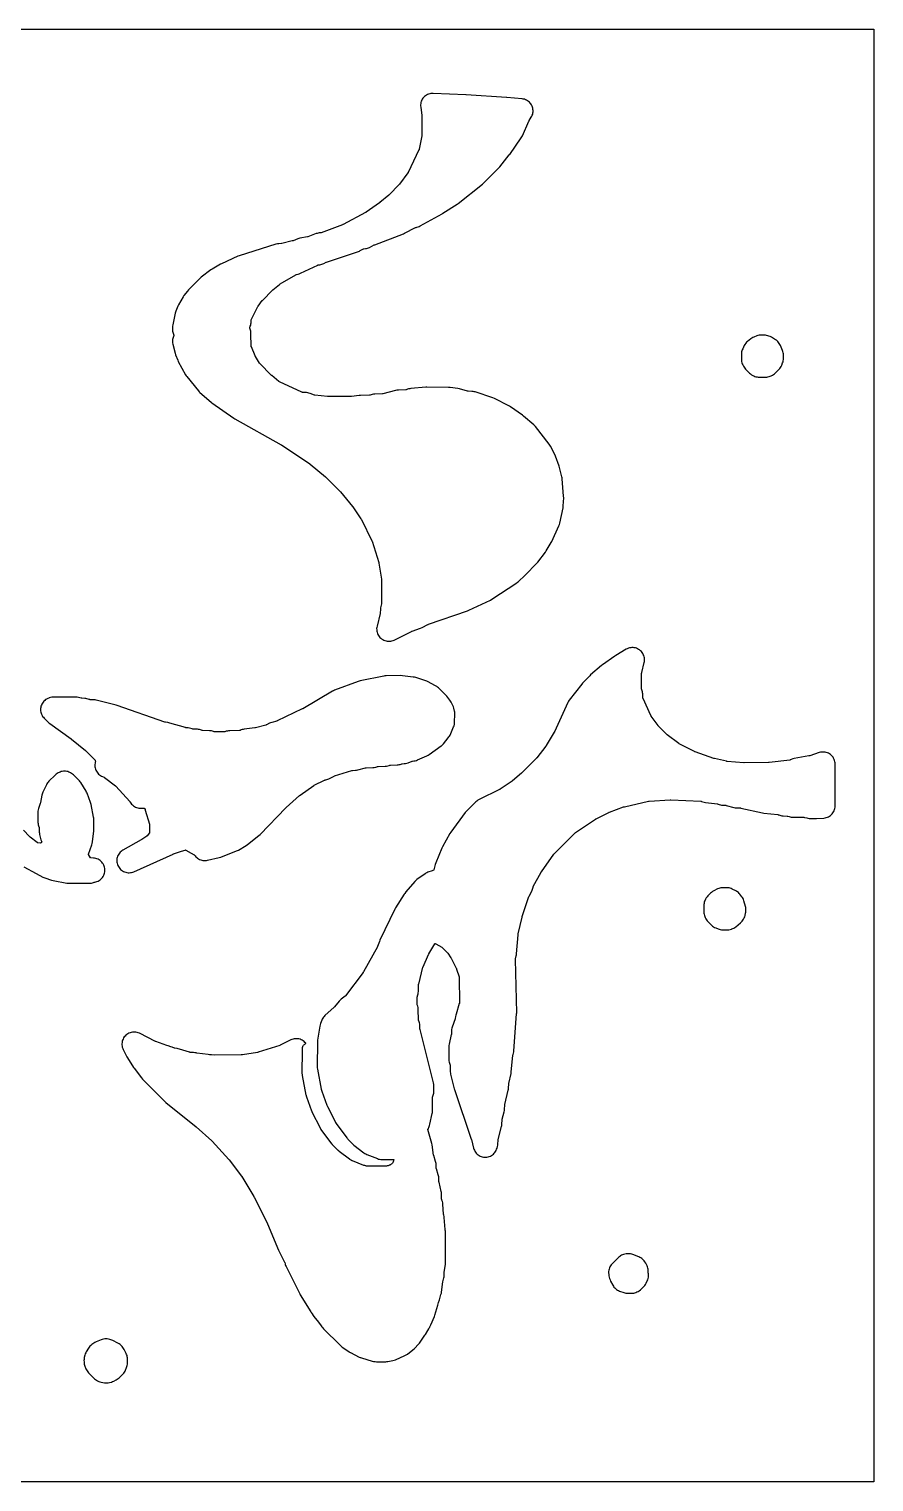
# Model space of a CAD drawing. Header units: millimetres. Extents: x 0 to 300, y 0 to 300.
# Drawn here: x 125.6 to 300, y 0 to 300 of the extents above; entities that cross this region are included whole.
import ezdxf

# ---------------------------------------------------------------- set-up
doc = ezdxf.new("R2010")
doc.units = ezdxf.units.MM
doc.layers.add('CUT', color=7, linetype='CONTINUOUS')

msp = doc.modelspace()

# ---------------------------------------------------------------- linework, layer by layer
at = {"layer": 'CUT'}
for points in [[(300, 299.9386), (300, 0.0614), (299.9971, 0.0029), (299.9386, 0), (0.0614, 0), (0.0029, 0.0029), (0, 0.0614), (0, 299.9386), (0.0029, 299.9971), (0.0614, 300), (299.9386, 300), (299.9971, 299.9971)], [(156.2654, 231.6076), (156.3962, 231.3301), (157.8922, 228.6032), (158.0113, 228.4079), (158.1477, 228.2243), (160.5537, 225.2782), (160.6967, 225.1177), (160.8531, 224.97), (163.1601, 222.9714), (163.3487, 222.8232), (167.8335, 219.6355), (168.068, 219.4877), (177.6231, 214.1805), (177.666, 214.1554), (177.7078, 214.1287), (183.5276, 210.2291), (183.5775, 210.1938), (183.6255, 210.156), (186.8026, 207.5186), (186.8435, 207.4831), (186.8827, 207.4457), (189.8064, 204.5319), (189.8474, 204.4889), (189.8863, 204.4438), (192.3707, 201.4172), (192.406, 201.372), (192.4391, 201.3252), (194.1077, 198.839), (194.148, 198.7747), (194.1842, 198.7078), (196.3693, 194.337), (196.3715, 194.3324), (196.4008, 194.2605), (196.4064, 194.2438), (197.7724, 189.8698), (197.7942, 189.7904), (197.8105, 189.7098), (198.3637, 186.3783), (198.3644, 186.3731), (198.3713, 186.2939), (198.3717, 186.2758), (198.3696, 181.3994), (198.3692, 181.3822), (198.3658, 181.3448), (198.3588, 181.3078), (198.3546, 181.2916), (198.2118, 180.7901), (198.1486, 180.5067), (198.1187, 180.2179), (198.0822, 179.4089), (198.0809, 179.3901), (198.0692, 179.3098), (198.0651, 179.2915), (197.4144, 176.6885), (197.3663, 176.4454), (197.3424, 176.1989), (197.3432, 175.9511), (197.3684, 175.7047), (197.4179, 175.4619), (197.4912, 175.2253), (197.5875, 174.997), (197.7059, 174.7795), (197.8454, 174.5747), (198.0044, 174.3847), (198.1814, 174.2114), (198.3747, 174.0564), (198.5824, 173.9214), (198.8024, 173.8075), (199.0326, 173.716), (199.2708, 173.6478), (199.5145, 173.6034), (199.7614, 173.5834), (200.0091, 173.5879), (200.2552, 173.6169), (200.4971, 173.6701), (200.7326, 173.747), (200.9593, 173.8469), (204.5343, 175.6375), (204.6054, 175.6703), (204.6784, 175.6983), (206.4094, 176.297), (206.7395, 176.4385), (207.9004, 177.0382), (207.9775, 177.0746), (208.057, 177.1053), (216.103, 179.8943), (216.3446, 179.9925), (220.8101, 182.0841), (221.1238, 182.2596), (226.2616, 185.64), (226.4387, 185.7679), (226.604, 185.9109), (227.9424, 187.1749), (228.0177, 187.249), (230.4363, 189.7345), (230.6242, 189.9513), (232.1714, 191.9575), (232.355, 192.2312), (233.3625, 193.9705), (233.4724, 194.1832), (234.965, 197.4445), (235.0634, 197.694), (235.1344, 197.9527), (235.8221, 201.1094), (235.8586, 201.3202), (235.877, 201.5333), (235.9506, 203.2323), (235.945, 203.5404), (235.6545, 207.161), (235.6303, 207.3611), (235.5901, 207.5586), (235.1156, 209.4859), (235.029, 209.766), (234.2703, 211.7894), (234.1627, 212.0354), (233.2341, 213.8809), (233.111, 214.0979), (232.9669, 214.3015), (230.1253, 217.919), (229.9658, 218.1029), (229.7892, 218.2704), (227.6663, 220.0956), (227.4802, 220.2409), (224.9571, 222.0258), (224.7977, 222.1297), (224.6309, 222.2211), (221.6478, 223.712), (221.3195, 223.8478), (217.6701, 225.0622), (217.4543, 225.1234), (217.2339, 225.165), (217.0106, 225.1867), (216.2249, 225.2275), (216.2054, 225.229), (216.1224, 225.2421), (216.1034, 225.2466), (214.4196, 225.6929), (214.1047, 225.755), (212.5025, 225.9655), (212.2006, 225.9867), (207.6935, 226.0296), (207.4636, 226.0212), (204.378, 225.7659), (204.1565, 225.7375), (203.9384, 225.6895), (203.7254, 225.6223), (203.4603, 225.5253), (203.4409, 225.5188), (203.3982, 225.5083), (203.3545, 225.5024), (203.3341, 225.5014), (201.8216, 225.4658), (201.5359, 225.4426), (201.2548, 225.3869), (198.645, 224.7124), (198.6248, 224.7077), (198.5363, 224.695), (198.5156, 224.6938), (196.9704, 224.6435), (196.7029, 224.6203), (196.4395, 224.5687), (196.1832, 224.4891), (195.9998, 224.4211), (195.9799, 224.4144), (195.9361, 224.4035), (195.8913, 224.3976), (195.8704, 224.3967), (194.008, 224.3614), (193.7133, 224.3384), (192.1165, 224.1179), (192.0327, 224.1094), (191.9485, 224.1067), (187.2839, 224.1267), (187.2243, 224.1285), (187.1649, 224.1332), (184.6117, 224.4006), (184.6065, 224.4013), (184.5564, 224.4107), (184.531, 224.4179), (184.5087, 224.4257), (183.5923, 224.772), (183.3586, 224.8474), (183.1186, 224.8995), (182.8747, 224.9279), (181.9939, 224.9866), (181.9764, 224.9881), (181.9393, 224.9941), (181.9038, 225.0069), (181.8878, 225.014), (177.2924, 227.1789), (177.2732, 227.1886), (177.1943, 227.2376), (177.177, 227.2504), (175.6807, 228.434), (175.6231, 228.4826), (175.5687, 228.5347), (173.2304, 230.9215), (173.216, 230.937), (173.1597, 231.0092), (173.1482, 231.0269), (172.3, 232.4118), (172.2975, 232.4159), (172.2637, 232.4814), (172.2569, 232.4967), (171.4767, 234.3587), (171.4703, 234.375), (171.459, 234.4109), (171.4547, 234.4482), (171.4538, 234.4657), (171.391, 237.134), (171.3738, 237.3733), (171.3338, 237.6099), (171.2713, 237.8416), (171.1459, 238.2307), (171.1409, 238.2475), (171.1329, 238.284), (171.1422, 238.3202), (171.1477, 238.3368), (171.262, 238.6537), (171.3319, 238.8805), (171.3799, 239.1128), (171.4056, 239.3487), (171.4367, 239.855), (171.4383, 239.8735), (171.4447, 239.9131), (171.4588, 239.9506), (171.4667, 239.9675), (172.8261, 242.7144), (172.8343, 242.7301), (172.8747, 242.7954), (172.8852, 242.8099), (173.7273, 243.9208), (173.774, 243.9786), (173.8241, 244.0333), (175.7886, 246.0461), (175.84, 246.0958), (175.8944, 246.1422), (177.289, 247.2643), (177.3572, 247.3153), (177.4289, 247.3613), (180.676, 249.2836), (180.6921, 249.2926), (180.7281, 249.3093), (180.7656, 249.3225), (180.7834, 249.3273), (181.1315, 249.4124), (181.3723, 249.4842), (181.6047, 249.5799), (185.1718, 251.2625), (185.1896, 251.2703), (185.2292, 251.2842), (185.2701, 251.2939), (185.2894, 251.2969), (185.6064, 251.338), (185.8242, 251.3761), (186.0378, 251.4332), (186.2455, 251.509), (186.4457, 251.6029), (186.8857, 251.8335), (186.8902, 251.8358), (186.9605, 251.8661), (186.9768, 251.872), (193.6028, 254.0975), (193.7897, 254.1687), (193.9704, 254.2546), (194.6186, 254.5955), (194.6338, 254.603), (194.6676, 254.6171), (194.7029, 254.6247), (194.7199, 254.6272), (195.0235, 254.6645), (195.2411, 254.701), (195.4546, 254.7566), (195.6624, 254.8308), (195.8628, 254.923), (196.8396, 255.4258), (196.8988, 255.4543), (196.9595, 255.4794), (202.8537, 257.733), (203.0987, 257.8421), (205.3905, 259.0136), (205.3953, 259.0159), (205.442, 259.0352), (205.4669, 259.043), (205.4897, 259.0486), (205.6482, 259.0837), (205.8806, 259.147), (206.1058, 259.2323), (206.3218, 259.339), (210.8825, 261.871), (211.0195, 261.953), (213.9667, 263.845), (214.1604, 263.9828), (219.1999, 267.9415), (219.4313, 268.1477), (222.5924, 271.3373), (222.7725, 271.54), (224.7268, 273.9948), (224.8246, 274.1261), (227.1918, 277.5359), (227.3151, 277.7323), (227.4196, 277.9393), (228.7768, 280.9681), (228.8095, 281.0354), (228.8464, 281.1005), (229.2687, 281.7942), (229.3839, 282.0057), (229.4782, 282.2274), (229.5508, 282.4571), (229.6009, 282.6927), (229.628, 282.932), (229.6321, 283.1728), (229.6129, 283.4129), (229.5707, 283.6501), (229.5059, 283.8821), (229.4191, 284.1068), (229.311, 284.322), (229.1827, 284.5259), (229.0354, 284.7165), (228.8705, 284.892), (228.6894, 285.0508), (228.4939, 285.1915), (228.2857, 285.3127), (228.0669, 285.4133), (227.8393, 285.4924), (227.6053, 285.5492), (227.3668, 285.5832), (224.2311, 285.8774), (224.1599, 285.8831), (215.7969, 286.4275), (215.7425, 286.4304), (209.0158, 286.7212), (208.7726, 286.7199), (208.5307, 286.6949), (208.2924, 286.6466), (208.0598, 286.5753), (207.8353, 286.4818), (207.621, 286.3669), (207.4188, 286.2317), (207.2307, 286.0775), (207.0585, 285.9057), (206.9038, 285.7181), (206.7681, 285.5163), (206.6526, 285.3023), (206.5584, 285.078), (206.4865, 284.8457), (206.4375, 284.6075), (206.4119, 284.3656), (206.4099, 284.1224), (206.4316, 283.8802), (206.6681, 282.1743), (206.6767, 282.0893), (206.6793, 282.0039), (206.6569, 278.0912), (206.6564, 278.074), (206.6492, 278.0001), (206.6464, 277.9831), (206.1096, 275.1682), (206.1085, 275.1631), (206.0953, 275.1151), (206.0863, 275.0909), (206.0769, 275.0697), (203.8739, 270.3876), (203.865, 270.3699), (203.8205, 270.2965), (203.8089, 270.2804), (202.0569, 267.9817), (202.0109, 267.925), (201.9616, 267.8713), (199.9154, 265.7767), (199.8724, 265.7349), (199.8274, 265.6952), (198.0132, 264.1783), (197.9745, 264.1473), (197.9345, 264.1179), (195.1851, 262.1834), (195.1228, 262.1424), (195.058, 262.1054), (190.4596, 259.6651), (190.3905, 259.6313), (190.3195, 259.602), (185.9156, 257.9502), (185.9105, 257.9484), (185.8602, 257.9342), (185.8336, 257.9293), (185.8096, 257.9263), (185.4873, 257.8955), (185.2741, 257.8657), (185.0643, 257.8178), (184.8594, 257.752), (183.1434, 257.1181), (183.1385, 257.1164), (183.0614, 257.0946), (183.0437, 257.0908), (181.5113, 256.7994), (181.2895, 256.7466), (181.0734, 256.6739), (180.0719, 256.285), (180.0004, 256.2598), (179.9275, 256.2392), (177.7942, 255.7099), (177.7773, 255.7062), (177.7038, 255.6949), (177.6866, 255.6935), (177.139, 255.6606), (176.8404, 255.6245), (176.5482, 255.5528), (168.9533, 253.1967), (168.6525, 253.0817), (165.3047, 251.5475), (165.0948, 251.439), (163.3692, 250.4412), (163.1201, 250.2766), (161.0855, 248.7498), (160.8127, 248.5125), (158.4671, 246.1522), (158.257, 245.9119), (157.5614, 245.0053), (157.3795, 244.7331), (156.4314, 243.0903), (156.2762, 242.7711), (155.8584, 241.7294), (155.7847, 241.5189), (155.7301, 241.3027), (155.2434, 238.9372), (155.2023, 238.6594), (155.1927, 238.3787), (155.2045, 237.8372), (155.2185, 237.6223), (155.2509, 237.4094), (155.3016, 237.2), (155.37, 236.9958), (155.4404, 236.8126), (155.4462, 236.7963), (155.4562, 236.7608), (155.4459, 236.7254), (155.4399, 236.7093), (155.3752, 236.5458), (155.2997, 236.3254), (155.2449, 236.0989), (155.2116, 235.8683), (155.1998, 235.6355), (155.1994, 235.5208), (155.2161, 235.2223), (155.2683, 234.928), (155.7191, 233.0488), (155.8275, 232.707)], [(274.5356, 228.7844), (274.756, 228.628), (274.9919, 228.4962), (275.224, 228.3826), (275.4341, 228.2915), (275.6517, 228.2199), (275.8749, 228.1686), (276.1019, 228.1379), (276.3308, 228.1281), (277.6637, 228.1322), (277.8979, 228.1439), (278.13, 228.1775), (278.3579, 228.2327), (278.5796, 228.309), (278.7932, 228.4058), (279.0414, 228.5325), (279.2712, 228.6658), (279.4856, 228.8226), (279.6822, 229.0014), (280.4172, 229.7448), (280.5849, 229.9326), (280.733, 230.1363), (280.8598, 230.3538), (280.964, 230.583), (281.1532, 231.0612), (281.2298, 231.2854), (281.2848, 231.5158), (281.3178, 231.7503), (281.3284, 231.987), (281.3267, 232.6708), (281.3137, 232.9194), (281.276, 233.1655), (281.214, 233.4067), (281.1283, 233.6405), (280.6848, 234.6866), (280.5839, 234.8966), (280.464, 235.0963), (280.326, 235.2839), (280.1711, 235.4579), (280.1692, 235.4599), (280.0172, 235.603), (279.8537, 235.7329), (279.68, 235.8487), (278.8306, 236.3651), (278.5834, 236.4971), (278.323, 236.6005), (278.106, 236.6729), (277.8535, 236.7426), (277.5952, 236.7856), (277.3338, 236.8013), (276.7594, 236.8056), (276.5198, 236.796), (276.2823, 236.7634), (276.049, 236.7082), (275.8221, 236.6309), (275.2294, 236.3968), (275.0063, 236.2958), (274.7942, 236.1735), (274.5951, 236.031), (273.9265, 235.5012), (273.7207, 235.3188), (273.5361, 235.1148), (273.375, 234.8919), (273.2395, 234.6525), (272.9075, 233.9831), (272.8148, 233.7724), (272.7419, 233.5541), (272.6894, 233.33), (272.6578, 233.102), (272.6472, 232.8721), (272.6474, 231.799), (272.6585, 231.5636), (272.6918, 231.3303), (272.7469, 231.1012), (272.8233, 230.8782), (272.9203, 230.6635), (273.0488, 230.4116), (273.1821, 230.1814), (273.3392, 229.9666), (273.5182, 229.7697), (274.3334, 228.9638)], [(200.8189, 66.2658), (200.7826, 66.1528), (200.7352, 66.0439), (200.6774, 65.9402), (200.6096, 65.8428), (200.5325, 65.7525), (200.4469, 65.6703), (200.3535, 65.597), (200.2534, 65.5332), (200.2088, 65.5079), (200.1565, 65.4798), (200.1063, 65.4544), (200.081, 65.442), (200.028, 65.4168), (200.0024, 65.4049), (199.9855, 65.3973), (199.9335, 65.3755), (199.8294, 65.3346), (199.7227, 65.2984), (199.6203, 65.269), (199.5107, 65.2429), (199.406, 65.2232), (199.2945, 65.2076), (199.1831, 65.1972), (199.1268, 65.1934), (199.1083, 65.1925), (199.0801, 65.1916), (199.0214, 65.1903), (198.9933, 65.19), (195.635, 65.1952), (195.6068, 65.1956), (195.548, 65.1971), (195.5198, 65.1981), (195.5011, 65.199), (195.4448, 65.2031), (195.3331, 65.2138), (195.2213, 65.2299), (195.1165, 65.2501), (195.0067, 65.2766), (194.899, 65.308), (194.8452, 65.3251), (194.8275, 65.3312), (194.8009, 65.3407), (194.7458, 65.3611), (194.7194, 65.3712), (192.3239, 66.323), (192.2986, 66.3333), (192.2463, 66.3555), (192.2214, 66.3664), (192.205, 66.3738), (192.1558, 66.3974), (192.0592, 66.4463), (191.9643, 66.5), (191.8725, 66.5575), (191.827, 66.5875), (191.8122, 66.5977), (191.7899, 66.6135), (191.744, 66.6469), (191.7221, 66.6632), (189.6215, 68.2629), (189.5888, 68.2887), (189.5216, 68.3436), (189.4898, 68.3706), (189.4366, 68.4173), (189.4057, 68.4453), (189.3426, 68.5048), (189.3127, 68.5338), (188.3098, 69.5455), (188.2942, 69.5615), (188.2622, 69.5951), (188.2469, 69.6113), (188.237, 69.6222), (188.2074, 69.6555), (188.1471, 69.7261), (188.1188, 69.7605), (188.1097, 69.772), (188.096, 69.7896), (188.0679, 69.8266), (188.0545, 69.8444), (185.8853, 72.8041), (185.8706, 72.8245), (185.8405, 72.8675), (185.8263, 72.8883), (185.817, 72.9021), (185.7899, 72.9445), (185.7352, 73.034), (185.7098, 73.0775), (185.7017, 73.092), (185.6898, 73.1142), (185.6653, 73.1606), (185.6538, 73.183), (184.1175, 76.2484), (184.1025, 76.2795), (184.0722, 76.3446), (184.058, 76.3761), (184.0348, 76.43), (184.0216, 76.4618), (183.9951, 76.5286), (183.9828, 76.5609), (182.9334, 79.4396), (182.9255, 79.4619), (182.9095, 79.5086), (182.902, 79.5311), (182.8973, 79.546), (182.8837, 79.5914), (182.8573, 79.6865), (182.8455, 79.7325), (182.842, 79.7477), (182.8368, 79.7708), (182.8264, 79.8191), (182.8217, 79.8423), (182.033, 83.9091), (182.0275, 83.9394), (182.0169, 84.0026), (182.0122, 84.033), (182.0094, 84.0531), (182.0023, 84.1142), (181.991, 84.2417), (181.9871, 84.3031), (181.9863, 84.3234), (181.9855, 84.3542), (181.9848, 84.4182), (181.9848, 84.449), (182.0462, 88.9765), (182.0407, 89.1323), (182.0202, 89.2855), (182.0104, 89.4028), (182.0121, 89.5206), (182.0253, 89.6377), (182.05, 89.7529), (182.0858, 89.8651), (182.1325, 89.9732), (182.1896, 90.0763), (182.2564, 90.1733), (182.3325, 90.2632), (182.417, 90.3453), (182.5092, 90.4186), (182.6081, 90.4826), (182.7128, 90.5366), (182.7296, 90.5433), (182.7075, 90.5742), (182.5472, 90.7578), (182.3697, 90.9248), (182.1769, 91.0739), (181.9704, 91.2034), (181.7523, 91.3122), (181.5246, 91.3992), (181.2896, 91.4637), (181.0494, 91.505), (180.8063, 91.5226), (180.5626, 91.5166), (180.3207, 91.4868), (180.0828, 91.4336), (179.8513, 91.3575), (179.6283, 91.2592), (177.4498, 90.1696), (177.382, 90.1386), (177.3723, 90.1346), (177.3704, 90.1338), (177.3642, 90.1313), (177.3614, 90.1301), (177.3228, 90.1157), (172.8829, 88.725), (172.7996, 88.7022), (172.7149, 88.6855), (169.655, 88.1963), (169.5688, 88.1857), (169.482, 88.1814), (169.385, 88.1802), (163.7978, 88.1335), (163.2793, 88.1777), (163.2022, 88.1842), (162.8428, 88.2149), (162.5904, 88.2364), (160.2293, 88.5238), (160.0701, 88.5784), (159.7958, 88.6392), (159.5164, 88.6687), (158.8029, 88.7039), (158.7975, 88.7043), (158.7561, 88.7099), (158.744, 88.7125), (158.7268, 88.7176), (156.6302, 89.3944), (156.3879, 89.4594), (156.1403, 89.4998), (155.7003, 89.549), (155.6787, 89.5521), (155.5955, 89.5714), (155.1083, 89.7453), (154.8672, 89.8314), (154.3165, 90.028), (154.0416, 90.1262), (151.7732, 90.9387), (151.7419, 90.9509), (151.6899, 90.975), (148.3673, 92.6352), (148.1389, 92.7354), (147.9017, 92.8123), (147.6579, 92.8653), (147.4102, 92.8937), (147.1608, 92.8972), (146.9123, 92.8759), (146.6672, 92.83), (146.4278, 92.7598), (146.1967, 92.6661), (145.976, 92.5499), (145.768, 92.4123), (145.5748, 92.2546), (145.3982, 92.0785), (145.2401, 91.8856), (145.1019, 91.678), (144.9851, 91.4576), (144.8909, 91.2267), (144.8202, 90.9875), (144.7736, 90.7425), (144.7517, 90.4941), (144.7546, 90.2447), (144.7824, 89.9968), (144.8347, 89.753), (144.9111, 89.5156), (145.0107, 89.2869), (145.0118, 89.2847), (145.7469, 87.8045), (145.8768, 87.5742), (147.1439, 85.5828), (147.266, 85.4079), (148.7884, 83.4138), (149.0056, 83.1652), (153.6284, 78.5312), (153.8329, 78.3476), (160.0552, 73.3503), (160.0804, 73.3294), (160.1052, 73.3079), (163.2832, 70.4543), (163.3257, 70.4142), (163.3662, 70.3721), (166.8315, 66.5856), (166.8684, 66.5434), (166.9033, 66.4994), (169.4363, 63.1467), (169.4728, 63.0957), (169.5065, 63.0429), (171.9948, 58.9093), (172.0176, 58.8696), (172.039, 58.8291), (174.778, 53.3703), (174.7957, 53.3333), (174.8122, 53.2958), (177.0764, 47.8842), (177.1566, 47.7113), (178.3454, 45.3856), (178.3477, 45.3808), (178.3671, 45.3338), (178.3749, 45.3086), (178.3806, 45.2856), (178.4312, 45.0547), (178.4838, 44.8545), (178.5528, 44.6593), (178.6377, 44.4705), (181.4654, 38.8222), (181.4698, 38.8136), (181.5766, 38.6216), (183.7238, 35.1355), (183.8422, 34.9603), (184.0372, 34.6966), (184.2461, 34.3633), (184.3912, 34.1558), (185.3163, 32.9665), (185.8778, 32.207), (185.9942, 32.0613), (186.1211, 31.9247), (186.1461, 31.8997), (186.1689, 31.8704), (186.3766, 31.6354), (189.786, 28.2344), (189.9422, 28.0913), (190.027, 28.0258), (190.1617, 27.9032), (190.3476, 27.7633), (191.6586, 26.8688), (191.6974, 26.846), (191.7685, 26.7997), (191.8817, 26.7376), (191.9468, 26.6993), (193.7498, 25.795), (193.9593, 25.7016), (193.966, 25.6994), (194.0057, 25.6816), (194.2136, 25.6098), (196.4431, 24.9481), (196.6708, 24.892), (196.9027, 24.8575), (196.9547, 24.8547), (197.0639, 24.8392), (197.2981, 24.8283), (199.2116, 24.8286), (199.4425, 24.8393), (199.6713, 24.8713), (199.6803, 24.873), (200.6993, 25.0638), (200.9824, 25.1341), (201.2555, 25.237), (203.1797, 26.0932), (203.1799, 26.0933), (203.4512, 26.2345), (203.7033, 26.4078), (204.8151, 27.277), (205.0672, 27.5032), (206.0564, 28.5201), (206.2008, 28.682), (206.3306, 28.8558), (207.3122, 30.2965), (207.4107, 30.4532), (207.8976, 31.2957), (208.1116, 31.6294), (208.2081, 31.7935), (208.2919, 31.9644), (208.3179, 32.0229), (208.4187, 32.1972), (208.557, 32.4751), (209.2606, 34.1403), (209.3566, 34.4094), (209.363, 34.431), (209.9788, 36.5295), (210.1389, 37.0752), (210.2847, 37.572), (210.2946, 37.6057), (210.6195, 38.713), (210.652, 38.8235), (210.698, 39.0054), (210.7303, 39.1902), (211.0169, 41.2953), (211.2054, 42.1202), (211.249, 42.368), (211.2675, 42.619), (211.282, 43.2428), (211.5194, 44.9865), (211.5423, 45.3274), (211.5384, 47.9226), (211.563, 50.3486), (211.5578, 50.5374), (211.5339, 50.9013), (211.533, 51.5111), (211.5198, 51.7641), (211.4811, 52.0145), (211.4543, 52.1172), (211.2915, 54.6015), (211.2646, 54.8387), (211.2151, 55.0722), (211.1436, 55.2999), (211.1418, 55.3049), (211.0114, 57.3849), (210.9779, 57.6645), (210.9133, 57.9386), (210.8182, 58.2036), (210.7846, 58.283), (210.7783, 58.2989), (210.767, 58.334), (210.7624, 58.3701), (210.7614, 58.3874), (210.7209, 59.5073), (210.7011, 59.7433), (210.6591, 59.9764), (210.2156, 61.9078), (210.2122, 61.9247), (210.2022, 61.9987), (210.2011, 62.016), (210.1696, 62.768), (210.151, 62.985), (210.1136, 63.1996), (210.0576, 63.4101), (209.6711, 64.6453), (209.6696, 64.6504), (209.6583, 64.7002), (209.6549, 64.7264), (209.6532, 64.75), (209.6169, 65.5391), (209.5976, 65.7551), (209.5596, 65.9686), (209.5032, 66.178), (209.1226, 67.3817), (209.1212, 67.3866), (209.1034, 67.4629), (209.1004, 67.4804), (208.7941, 69.5942), (208.7286, 69.9053), (207.9359, 72.7561), (207.9226, 72.8149), (207.9442, 72.8712), (208.1722, 73.3894), (208.2617, 73.6243), (208.3272, 73.8669), (208.8037, 76.0669), (208.8442, 76.3124), (208.8602, 76.5606), (208.9023, 79.5183), (208.903, 79.5366), (208.9071, 79.5745), (208.9147, 79.612), (208.9194, 79.6292), (209.0518, 80.0689), (209.1109, 80.3069), (209.1463, 80.5495), (209.1579, 80.7945), (209.1559, 81.7931), (209.1365, 82.099), (209.0798, 82.4003), (206.303, 93.3946), (206.2986, 93.4142), (206.2864, 93.4967), (206.285, 93.5168), (206.2496, 94.3082), (206.2265, 94.5535), (206.1793, 94.7953), (206.1085, 95.0314), (206.003, 95.3292), (205.9964, 95.3495), (205.9863, 95.3923), (205.9808, 95.4359), (205.9798, 95.4572), (205.9438, 97.4759), (205.9257, 97.7345), (205.8809, 97.99), (205.81, 98.2394), (205.7057, 98.5447), (205.6993, 98.5652), (205.6896, 98.6084), (205.6846, 98.6525), (205.6839, 98.6739), (205.6786, 100.0065), (205.6791, 100.0269), (205.6832, 100.0688), (205.6917, 100.1101), (205.6973, 100.1297), (205.8383, 100.5783), (205.8962, 100.7962), (205.9342, 101.0184), (205.952, 101.2431), (205.9998, 102.645), (206.0011, 102.6659), (206.0131, 102.7518), (206.0177, 102.7722), (206.8895, 106.2605), (206.894, 106.2768), (206.9166, 106.343), (206.9231, 106.3586), (208.0559, 108.9313), (208.0894, 109.0012), (208.1272, 109.0688), (209.3549, 111.1103), (209.3879, 111.1595), (209.4454, 111.154), (209.4592, 111.1517), (209.4953, 111.1429), (209.5288, 111.128), (209.5442, 111.1198), (210.7794, 110.425), (210.7941, 110.4163), (210.8246, 110.3953), (210.8532, 110.3714), (210.8652, 110.3599), (211.9369, 109.2862), (211.9406, 109.2823), (211.9936, 109.2199), (212.0047, 109.205), (212.6804, 108.2477), (212.6831, 108.2438), (212.7205, 108.182), (212.7281, 108.1675), (213.7798, 106.0717), (213.816, 105.9923), (213.8464, 105.9105), (214.3687, 104.3266), (214.3744, 104.3079), (214.3833, 104.2666), (214.3879, 104.2246), (214.3885, 104.205), (214.4143, 98.883), (214.4139, 98.8638), (214.4098, 98.8227), (214.4016, 98.7821), (214.3964, 98.7637), (213.7245, 96.6089), (213.6611, 96.362), (213.6232, 96.11), (213.5829, 95.7013), (213.5823, 95.6962), (213.5735, 95.6471), (213.5667, 95.6223), (213.5593, 95.6003), (212.9444, 93.913), (212.8686, 93.6661), (212.8187, 93.4126), (212.7952, 93.1554), (212.769, 92.4899), (212.7687, 92.4843), (212.7582, 92.4), (212.7546, 92.3811), (212.3151, 90.373), (212.2714, 90.104), (212.2572, 89.8317), (212.2645, 87.145), (212.2751, 86.9209), (212.3058, 86.6988), (212.3563, 86.4802), (212.4262, 86.2671), (212.4673, 86.1584), (212.4741, 86.1389), (212.4852, 86.0958), (212.4914, 86.0518), (212.4926, 86.0312), (212.5342, 84.6921), (212.5565, 84.4277), (212.6067, 84.1671), (213.3423, 81.205), (213.4021, 81.0018), (216.885, 70.7735), (216.9, 70.7261), (216.9131, 70.6781), (217.3446, 68.9505), (217.4153, 68.7169), (217.5084, 68.4912), (217.623, 68.2758), (217.7581, 68.0725), (217.9124, 67.8834), (218.0844, 67.7102), (218.2725, 67.5546), (218.4749, 67.4181), (218.6896, 67.302), (218.9146, 67.2074), (219.1477, 67.1351), (219.3868, 67.086), (219.6295, 67.0604), (219.8736, 67.0585), (220.1167, 67.0805), (220.3565, 67.1261), (220.5907, 67.1949), (220.8171, 67.2862), (221.0335, 67.3991), (221.2378, 67.5326), (221.4282, 67.6853), (221.6027, 67.856), (221.7598, 68.0428), (221.8979, 68.244), (222.0158, 68.4578), (222.1122, 68.682), (222.1863, 68.9146), (222.2748, 69.2478), (222.3297, 69.5102), (222.3561, 69.777), (222.3935, 70.6061), (222.3949, 70.6258), (222.4077, 70.7102), (222.4122, 70.7295), (223.1026, 73.3733), (223.1548, 73.6255), (223.1807, 73.8816), (223.2241, 74.7604), (223.2256, 74.7801), (223.2388, 74.8645), (223.2433, 74.8838), (223.6594, 76.4483), (223.7144, 76.7111), (223.7409, 76.9782), (223.7786, 77.8132), (223.7798, 77.831), (223.7905, 77.9071), (223.7942, 77.9245), (224.4973, 80.869), (224.5414, 81.1027), (224.5632, 81.3395), (224.6009, 82.195), (224.602, 82.2119), (224.6118, 82.2845), (224.6152, 82.3011), (225.0761, 84.3215), (225.1286, 84.6521), (225.4349, 88.0354), (225.437, 88.0538), (225.4445, 88.0929), (225.4558, 88.1312), (225.4624, 88.1485), (225.5166, 88.2818), (225.6023, 88.5291), (225.6618, 88.7841), (225.6942, 89.0439), (226.2414, 96.6385), (226.2471, 96.8789), (225.9796, 107.8817), (225.9796, 107.8995), (225.9823, 107.9378), (225.9886, 107.9756), (225.9928, 107.993), (226.1592, 108.6177), (226.2072, 108.8376), (226.2354, 109.061), (226.5495, 112.9734), (226.5596, 113.0596), (226.5759, 113.1448), (227.3798, 116.6445), (227.3939, 116.7001), (227.4108, 116.7548), (228.7788, 120.8569), (228.7804, 120.8615), (228.8092, 120.9305), (228.8167, 120.9457), (229.3642, 122.0057), (229.4556, 122.2032), (229.5294, 122.4078), (229.5851, 122.6181), (229.6321, 122.8325), (229.6363, 122.8498), (229.6481, 122.8864), (229.6632, 122.9217), (229.6714, 122.9375), (231.2864, 125.8894), (231.3208, 125.9483), (231.3585, 126.005), (233.9316, 129.6477), (233.9348, 129.6521), (233.988, 129.7157), (234.001, 129.7293), (238.2991, 134.0137), (238.3121, 134.0261), (238.3719, 134.0753), (238.3865, 134.0856), (242.5243, 136.8754), (242.5895, 136.9164), (242.6573, 136.9531), (245.2561, 138.2531), (245.3177, 138.2818), (245.3808, 138.3069), (248.3222, 139.38), (248.3966, 139.4044), (248.4724, 139.4239), (253.4841, 140.5361), (253.4888, 140.537), (253.5599, 140.5476), (253.5762, 140.5491), (257.9146, 140.8505), (257.9841, 140.8533), (258.0535, 140.852), (264.2623, 140.5583), (264.2812, 140.557), (264.3214, 140.551), (264.3608, 140.541), (264.3787, 140.5349), (264.6804, 140.4251), (264.9599, 140.3415), (265.2472, 140.291), (267.7023, 140.0057), (267.7207, 140.0031), (267.7598, 139.9946), (267.7979, 139.9822), (267.8151, 139.9752), (267.8632, 139.9541), (268.0776, 139.8718), (268.2986, 139.8095), (268.5245, 139.7677), (268.7532, 139.7468), (269.3856, 139.7183), (269.4057, 139.7168), (269.4919, 139.7036), (269.5116, 139.6989), (271.0749, 139.2831), (271.3376, 139.2282), (271.6048, 139.2017), (272.443, 139.1639), (272.4598, 139.1627), (272.5315, 139.1531), (272.548, 139.1497), (276.9701, 138.1453), (277.2576, 138.0974), (280.1707, 137.7855), (280.1887, 137.7831), (280.2269, 137.7752), (280.2641, 137.7637), (280.281, 137.7571), (280.3536, 137.7268), (280.5657, 137.6492), (280.7839, 137.591), (281.0065, 137.5528), (281.2316, 137.5348), (282.1133, 137.5042), (282.13, 137.5033), (282.1659, 137.4988), (282.2001, 137.4881), (282.2159, 137.482), (282.2569, 137.465), (282.4781, 137.3855), (282.7057, 137.327), (282.9379, 137.2903), (283.1725, 137.2754), (285.5155, 137.2378), (285.5381, 137.2367), (285.6352, 137.2233), (285.6572, 137.2182), (286.1142, 137.0978), (286.3744, 137.0439), (286.6389, 137.0178), (287.8528, 136.9632), (288.1574, 136.9681), (289.6736, 137.085), (289.9199, 137.1164), (290.1619, 137.172), (290.3972, 137.2514), (290.6235, 137.3537), (290.8385, 137.478), (291.0401, 137.623), (291.2263, 137.7873), (291.3953, 137.9693), (291.5454, 138.1671), (291.6752, 138.3788), (291.7833, 138.6024), (291.8687, 138.8356), (291.9305, 139.0761), (291.9682, 139.3215), (291.9813, 139.5695), (292, 145.3538), (292, 145.3699), (291.9908, 148.2311), (291.9776, 148.4793), (291.9399, 148.7251), (291.8779, 148.9658), (291.7923, 149.1992), (291.684, 149.423), (291.554, 149.6349), (291.4035, 149.8328), (291.2342, 150.0148), (291.0476, 150.1791), (290.8456, 150.3241), (290.6303, 150.4482), (290.4036, 150.5504), (290.168, 150.6296), (289.9256, 150.6849), (289.6789, 150.7159), (289.4304, 150.7223), (289.1825, 150.704), (288.9376, 150.6611), (288.6982, 150.5941), (286.7608, 149.9464), (286.6778, 149.922), (286.5932, 149.9037), (283.5169, 149.3524), (283.2256, 149.282), (282.9449, 149.1772), (282.756, 149.0935), (282.7389, 149.0864), (282.7011, 149.0739), (282.6622, 149.0652), (282.6439, 149.0625), (278.3554, 148.5384), (278.288, 148.5321), (278.2204, 148.5296), (273.2178, 148.4895), (273.1624, 148.4904), (273.107, 148.4938), (269.7166, 148.7828), (269.6393, 148.7919), (269.5628, 148.8061), (267.0884, 149.3483), (267.0145, 149.3669), (266.942, 149.3903), (263.1107, 150.7608), (263.043, 150.7874), (262.977, 150.818), (259.7819, 152.4238), (259.7665, 152.432), (259.703, 152.4717), (259.6889, 152.4819), (257.3292, 154.2765), (257.2628, 154.3309), (257.2005, 154.3899), (255.4866, 156.1345), (255.4833, 156.138), (255.4358, 156.1939), (255.4258, 156.2072), (254.0305, 158.1432), (254.0202, 158.1583), (253.9804, 158.2266), (253.9724, 158.243), (252.3435, 161.7956), (252.3366, 161.8119), (252.3241, 161.8477), (252.3185, 161.8852), (252.3171, 161.9028), (252.2726, 162.7384), (252.2516, 162.9547), (252.2119, 163.1683), (252.1538, 163.3777), (252.0353, 163.7424), (252.0296, 163.7617), (252.0207, 163.8041), (252.0164, 163.8471), (252.016, 163.8672), (252.0395, 166.9823), (252.0403, 167.0041), (252.0519, 167.0976), (252.0565, 167.119), (252.562, 169.1847), (252.6083, 169.4241), (252.6311, 169.667), (252.6302, 169.9109), (252.6054, 170.1536), (252.5572, 170.3926), (252.4858, 170.6259), (252.3921, 170.8511), (252.2769, 171.066), (252.1412, 171.2688), (251.9865, 171.4573), (251.8141, 171.6299), (251.6258, 171.7848), (251.4232, 171.9207), (251.2084, 172.0362), (250.9833, 172.1301), (250.7501, 172.2018), (250.5111, 172.2503), (250.2685, 172.2753), (250.0246, 172.2766), (249.7817, 172.2541), (249.5422, 172.208), (249.3083, 172.1388), (249.0823, 172.0471), (248.8662, 171.9339), (246.6946, 170.6566), (246.5172, 170.5419), (243.9419, 168.7183), (243.7518, 168.5693), (241.5073, 166.6292), (241.3523, 166.4832), (239.8622, 164.9551), (239.6782, 164.7438), (237.1107, 161.4402), (236.9446, 161.1984), (236.8079, 160.9388), (234.0729, 154.9088), (234.0422, 154.8461), (234.0079, 154.7852), (232.3682, 152.0683), (232.3304, 152.0097), (232.2893, 151.9534), (230.419, 149.5435), (230.3725, 149.4872), (230.3226, 149.4339), (227.3427, 146.4364), (227.3048, 146.3999), (227.2653, 146.3652), (225.4038, 144.797), (225.353, 144.7565), (225.3, 144.7188), (222.8183, 143.0536), (222.7532, 143.0129), (222.6857, 142.9765), (218.4861, 140.884), (218.2564, 140.754), (218.0416, 140.6004), (217.8442, 140.4251), (215.8877, 138.4927), (215.7579, 138.3543), (215.6389, 138.2064), (212.66, 134.2033), (212.4749, 133.9153), (210.9387, 131.121), (210.8185, 130.8702), (209.5639, 127.8301), (209.4495, 127.4829), (209.1787, 126.3998), (209.1608, 126.3412), (209.1541, 126.3385), (209.0987, 126.3221), (209.0727, 126.3137), (208.965, 126.2766), (208.7939, 126.2132), (207.9216, 125.8898), (207.7193, 125.8045), (207.5253, 125.7018), (207.341, 125.5825), (205.6644, 124.3894), (205.4324, 124.2025), (205.2243, 123.9893), (203.3479, 121.8231), (203.133, 121.5355), (203.0752, 121.4454), (203.0673, 121.4331), (203.0108, 121.3449), (201.2246, 118.5586), (201.0743, 118.2886), (198.0099, 111.8858), (197.9037, 111.6279), (197.5442, 110.5944), (197.5382, 110.5781), (197.5087, 110.5126), (197.5006, 110.4972), (194.6213, 105.3416), (194.5785, 105.2707), (194.531, 105.2029), (190.9129, 100.3915), (190.9017, 100.3773), (190.8765, 100.3495), (190.8487, 100.324), (190.835, 100.313), (190.0081, 99.6818), (189.7826, 99.4872), (189.5818, 99.2673), (188.6253, 98.0853), (188.6221, 98.0814), (188.5707, 98.0266), (188.5578, 98.0143), (186.6517, 96.2824), (186.4908, 96.1223), (186.345, 95.9481), (186.2157, 95.7615), (186.1038, 95.5639), (186.0103, 95.3569), (185.7395, 94.6767), (185.649, 94.4054), (185.5902, 94.1255), (185.1534, 91.2349), (185.1255, 90.8952), (185.1248, 90.844), (185.0556, 85.7345), (185.0652, 85.4785), (185.1011, 85.2247), (185.9006, 81.1023), (185.9458, 80.9101), (186.006, 80.7221), (187.0756, 77.788), (187.1894, 77.5242), (188.7591, 74.392), (188.8609, 74.2086), (188.9777, 74.0343), (191.1782, 71.032), (191.2934, 70.8864), (191.4191, 70.7498), (192.3964, 69.7641), (192.6571, 69.5352), (194.7226, 67.9623), (194.9094, 67.833), (195.1071, 67.7212), (195.3142, 67.6278), (197.5055, 66.7572), (197.728, 66.6807), (197.9567, 66.6255), (198.1896, 66.592), (198.4247, 66.5806), (200.8584, 66.5768), (200.8573, 66.4998), (200.8439, 66.3818)], [(139.1301, 149.1088), (139.1445, 149.0933), (139.1724, 149.0575), (139.1962, 149.0188), (139.2057, 149), (139.2776, 148.8466), (139.2849, 148.8299), (139.2979, 148.793), (139.2819, 148.7317), (139.2485, 148.6257), (139.1984, 148.3884), (139.1715, 148.1474), (139.1681, 147.905), (139.1882, 147.6633), (139.2316, 147.4247), (139.2979, 147.1915), (139.3865, 146.9658), (139.4965, 146.7497), (139.627, 146.5453), (139.7767, 146.3545), (139.9441, 146.1791), (140.1277, 146.0207), (140.3258, 145.8809), (140.5366, 145.761), (141.0632, 145.4941), (141.0679, 145.4916), (141.1377, 145.4489), (141.1529, 145.4381), (143.4217, 143.7536), (143.4366, 143.7419), (143.497, 143.6868), (143.51, 143.673), (146.371, 140.4802), (146.4204, 140.4214), (146.4659, 140.3595), (146.5899, 140.1788), (146.7452, 139.9758), (146.9203, 139.7897), (147.1136, 139.6224), (147.3229, 139.4758), (147.5461, 139.3513), (147.7808, 139.2502), (148.0247, 139.1736), (148.275, 139.1223), (148.5294, 139.0969), (148.7849, 139.0975), (149.0391, 139.1243), (149.1079, 139.1351), (149.2198, 139.1415), (149.3317, 139.1368), (149.3854, 139.1292), (149.3867, 139.1289), (149.4172, 139.0747), (149.538, 138.8327), (149.5454, 138.817), (149.5717, 138.7505), (149.577, 138.7341), (150.4518, 135.7938), (150.457, 135.7747), (150.4647, 135.7345), (150.4683, 135.6938), (150.4686, 135.674), (150.4674, 135.5528), (150.4527, 134.14), (150.4521, 134.1216), (150.4481, 134.084), (150.4277, 134.0523), (150.4166, 134.0375), (149.9502, 133.4445), (149.9376, 133.4293), (149.9093, 133.3999), (149.8782, 133.3734), (149.8622, 133.3617), (148.8552, 132.6651), (148.8081, 132.6341), (148.7598, 132.6054), (144.9678, 130.468), (144.76, 130.337), (144.566, 130.1862), (144.3878, 130.0171), (144.227, 129.8314), (144.0852, 129.6307), (143.9638, 129.4171), (143.864, 129.1926), (143.7867, 128.9595), (143.7326, 128.7198), (143.7023, 128.476), (143.6961, 128.2304), (143.714, 127.9854), (143.7559, 127.7433), (143.8214, 127.5065), (143.9098, 127.2772), (144.0202, 127.0578), (144.1517, 126.8502), (144.3029, 126.6566), (144.4724, 126.4787), (144.6585, 126.3184), (144.8595, 126.177), (145.0733, 126.0561), (145.298, 125.9567), (145.5314, 125.8799), (145.7712, 125.8264), (146.015, 125.7967), (146.2607, 125.791), (146.5056, 125.8095), (146.7476, 125.8519), (146.9843, 125.9179), (146.99, 125.9198), (147.2256, 126.0116), (155.3077, 129.6426), (155.3643, 129.6663), (155.4221, 129.6872), (157.0428, 130.2276), (157.8076, 130.4826), (157.8631, 130.4982), (157.9143, 130.4717), (159.026, 129.8279), (159.3045, 129.689), (159.4035, 129.6471), (159.4171, 129.6409), (159.5204, 129.5875), (159.6133, 129.5273), (159.6999, 129.4584), (159.7794, 129.3814), (159.8546, 129.2927), (159.8727, 129.269), (160.028, 129.0856), (160.2003, 128.9179), (160.3878, 128.7676), (160.5889, 128.6359), (160.8017, 128.5242), (161.0242, 128.4334), (161.2544, 128.3644), (161.4903, 128.3178), (161.7294, 128.2941), (161.9698, 128.2935), (162.2091, 128.3159), (162.4451, 128.3613), (164.8456, 128.9432), (165.1505, 129.0381), (168.4384, 130.297), (168.625, 130.3772), (168.8045, 130.4724), (170.3922, 131.3988), (170.6843, 131.5982), (173.0451, 133.4678), (173.2948, 133.6945), (178.5847, 139.1935), (178.6187, 139.2275), (178.654, 139.26), (181.4309, 141.716), (181.48, 141.7572), (181.5313, 141.7957), (184.3476, 143.7916), (184.3516, 143.7943), (184.4141, 143.8321), (184.4288, 143.8399), (186.5579, 144.9083), (186.5626, 144.9105), (186.6084, 144.9291), (186.6328, 144.9367), (186.6552, 144.9421), (186.8719, 144.9896), (187.0822, 145.0454), (187.2869, 145.1192), (187.4843, 145.2105), (188.5421, 145.7569), (188.5572, 145.7643), (188.6243, 145.7917), (188.6402, 145.797), (192.1943, 146.89), (192.2156, 146.8959), (192.3095, 146.913), (192.3315, 146.9151), (192.9534, 146.9543), (193.1947, 146.9813), (193.4321, 147.0316), (195.048, 147.4569), (195.0693, 147.4618), (195.1627, 147.4751), (195.1845, 147.4762), (196.5764, 147.5105), (196.8605, 147.5338), (197.14, 147.5892), (197.4114, 147.676), (197.5442, 147.7271), (197.5644, 147.7342), (197.6089, 147.7457), (197.6545, 147.752), (197.6758, 147.7531), (199.069, 147.7875), (199.3531, 147.8107), (199.6326, 147.8661), (199.904, 147.953), (200.0368, 148.004), (200.057, 148.0111), (200.1015, 148.0226), (200.1471, 148.029), (200.1684, 148.0301), (201.5426, 148.064), (201.7651, 148.0794), (201.9853, 148.1146), (202.2015, 148.1693), (202.412, 148.243), (202.5154, 148.2845), (202.5347, 148.2916), (202.5773, 148.3035), (202.621, 148.3107), (202.6415, 148.3123), (203.0419, 148.3333), (203.3064, 148.3614), (203.5664, 148.4174), (203.819, 148.5007), (204.6488, 148.8242), (204.6644, 148.8299), (204.699, 148.8399), (204.7344, 148.8469), (204.7505, 148.849), (205.0482, 148.8805), (205.3032, 148.921), (205.5527, 148.9875), (205.794, 149.0794), (207.7188, 149.9288), (207.9497, 150.0453), (208.1673, 150.185), (210.6442, 151.9629), (210.8154, 152.0974), (210.9742, 152.2464), (211.1195, 152.4085), (212.1351, 153.647), (212.272, 153.8304), (212.3915, 154.0255), (212.4926, 154.2307), (213.2304, 155.918), (213.3169, 156.1451), (213.3808, 156.3795), (213.4217, 156.619), (213.4392, 156.8613), (213.4781, 158.5309), (213.4739, 158.7456), (213.4513, 158.9591), (213.4105, 159.1698), (213.2624, 159.79), (213.1773, 160.0718), (213.0597, 160.3416), (212.7027, 161.0444), (212.5932, 161.2382), (212.4669, 161.4215), (211.8339, 162.2574), (211.7153, 162.4024), (211.5861, 162.5381), (210.1225, 163.9653), (209.9347, 164.1309), (209.7312, 164.2769), (209.5141, 164.4019), (207.8546, 165.2493), (207.6847, 165.3282), (207.5093, 165.3941), (205.4055, 166.0964), (205.1598, 166.1647), (204.9085, 166.2076), (202.6745, 166.4727), (202.3323, 166.4896), (199.2787, 166.4315), (199.0542, 166.4171), (198.832, 166.3826), (193.9032, 165.3884), (193.7157, 165.343), (193.5322, 165.2833), (188.6285, 163.4742), (188.4207, 163.3867), (188.2217, 163.2809), (182.0892, 159.6561), (182.0413, 159.6292), (181.9923, 159.6047), (176.8186, 157.1573), (176.8136, 157.155), (176.7361, 157.1258), (176.7181, 157.1204), (175.6924, 156.8364), (175.4508, 156.7561), (175.2187, 156.6516), (174.5722, 156.3201), (174.5528, 156.3109), (174.4658, 156.2782), (174.4451, 156.2724), (172.3361, 155.7458), (172.2689, 155.731), (172.201, 155.7202), (169.9875, 155.4325), (169.783, 155.3972), (169.582, 155.3451), (169.3861, 155.2764), (169.1512, 155.183), (169.1355, 155.1772), (169.1009, 155.1669), (169.0655, 155.163), (169.0486, 155.1622), (167.0145, 155.118), (166.7666, 155.1002), (166.5217, 155.0579), (166.2822, 154.9915), (165.9905, 154.8948), (165.971, 154.8889), (165.9282, 154.8798), (165.8847, 154.8752), (165.8644, 154.8748), (163.9056, 154.8852), (163.8885, 154.8856), (163.8517, 154.8892), (163.8166, 154.8993), (163.8003, 154.9052), (163.6704, 154.9556), (163.4667, 155.0249), (163.2577, 155.0763), (163.0451, 155.1096), (162.8303, 155.1245), (161.3928, 155.162), (161.3758, 155.1629), (161.3394, 155.1671), (161.3049, 155.1778), (161.2888, 155.1839), (161.1991, 155.2206), (160.9895, 155.2956), (160.774, 155.3517), (160.5545, 155.3884), (160.3325, 155.4054), (159.4817, 155.4325), (159.465, 155.4334), (159.4294, 155.4377), (159.3955, 155.4482), (159.3797, 155.4542), (159.2284, 155.5158), (158.9721, 155.6044), (158.7077, 155.6646), (158.4383, 155.6959), (157.9935, 155.7232), (157.9719, 155.7251), (157.8798, 155.7416), (157.8588, 155.7472), (154.6688, 156.7068), (154.4498, 156.7621), (154.2267, 156.7973), (153.7595, 156.8496), (153.7385, 156.8525), (153.6494, 156.8728), (153.6293, 156.8793), (143.7595, 160.3344), (143.5385, 160.4005), (139.4528, 161.4195), (139.2072, 161.4678), (138.9579, 161.4914), (138.1165, 161.5284), (138.0992, 161.5296), (138.0623, 161.5346), (138.0274, 161.5463), (138.0112, 161.5529), (137.9699, 161.571), (137.7544, 161.6537), (137.5321, 161.7163), (137.3049, 161.758), (137.0749, 161.7786), (136.4526, 161.8055), (136.436, 161.8066), (136.4004, 161.8113), (136.3683, 161.8185), (136.3448, 161.8253), (136.0517, 161.9189), (135.8019, 161.9846), (135.5466, 162.0242), (135.2885, 162.0372), (130.5593, 162.031), (130.2904, 162.0161), (130.0247, 161.9724), (129.7652, 161.9004), (129.6507, 161.8619), (129.4244, 161.7732), (129.2078, 161.6631), (129.0029, 161.5324), (128.8116, 161.3825), (128.6358, 161.2147), (128.4772, 161.0306), (128.3372, 160.8319), (128.2171, 160.6207), (128.1181, 160.3987), (128.0411, 160.1682), (127.9868, 159.9313), (127.9558, 159.6903), (127.9484, 159.4474), (127.9646, 159.2049), (128.0042, 158.9652), (128.067, 158.7304), (128.1522, 158.5028), (128.2591, 158.2846), (128.3867, 158.0778), (128.5338, 157.8843), (128.699, 157.7061), (129.5517, 156.8712), (129.6903, 156.7453), (129.8378, 156.6302), (134.2837, 153.4222), (134.3112, 153.4018), (134.338, 153.3806), (137.2481, 151.0159), (137.2989, 150.9722), (137.3472, 150.9257)], [(266.6943, 114.7614), (266.8978, 114.6134), (267.1152, 114.4867), (267.3442, 114.3824), (267.8204, 114.1939), (268.0427, 114.1178), (268.2712, 114.0629), (268.5039, 114.0296), (268.7386, 114.0184), (269.776, 114.0177), (270.0482, 114.0323), (270.3172, 114.0765), (270.5798, 114.1498), (270.6708, 114.1806), (270.8875, 114.2654), (271.0953, 114.37), (271.2926, 114.4935), (271.4775, 114.6347), (272.4431, 115.4464), (272.62, 115.6103), (272.7803, 115.7904), (272.9225, 115.9852), (273.0657, 116.2027), (273.209, 116.4499), (273.323, 116.7117), (273.4065, 116.9849), (273.5121, 117.4172), (273.5526, 117.619), (273.5764, 117.8234), (273.5833, 118.029), (273.5824, 118.1514), (273.5705, 118.3767), (273.5383, 118.6), (273.4862, 118.8195), (273.146, 120.0098), (273.0708, 120.2326), (272.975, 120.4474), (272.8594, 120.6522), (272.7251, 120.8453), (272.3366, 121.3513), (272.1937, 121.5212), (272.0363, 121.6778), (271.8656, 121.8198), (271.683, 121.9461), (271.4899, 122.0557), (270.7624, 122.4269), (270.5499, 122.5231), (270.3294, 122.599), (270.1027, 122.6541), (269.8719, 122.6879), (269.639, 122.6999), (268.8645, 122.7039), (268.6317, 122.6942), (268.4008, 122.6629), (268.1738, 122.6103), (267.9527, 122.5367), (267.7394, 122.4428), (266.924, 122.0377), (266.6857, 121.9026), (266.4636, 121.7421), (266.2603, 121.5584), (265.73, 121.0231), (265.5492, 120.8195), (265.3916, 120.5975), (265.2591, 120.3597), (265.1427, 120.1212), (265.0521, 119.9116), (264.9809, 119.6946), (264.9299, 119.4719), (264.8994, 119.2456), (264.8897, 119.0174), (264.8938, 117.6827), (264.9055, 117.4485), (264.9391, 117.2165), (264.9943, 116.9886), (265.0706, 116.7669), (265.1673, 116.5533), (265.2941, 116.305), (265.4274, 116.0752), (265.5842, 115.8608), (265.763, 115.6643), (266.5067, 114.929)], [(245.645, 41.4732), (246.0864, 40.6324), (246.2027, 40.4337), (246.3368, 40.2466), (246.4875, 40.0726), (246.6535, 39.9132), (246.8336, 39.7697), (246.8757, 39.7392), (247.0743, 39.6093), (247.2844, 39.4988), (247.504, 39.4087), (248.3835, 39.0958), (248.5959, 39.0307), (248.8134, 38.9847), (249.034, 38.9582), (249.2562, 38.9514), (249.9835, 38.9615), (250.2096, 38.9749), (250.4337, 39.0087), (250.6537, 39.0627), (250.8679, 39.1364), (251.0747, 39.2291), (251.3255, 39.3557), (251.5587, 39.4895), (251.7762, 39.6477), (251.9755, 39.8282), (252.5045, 40.3622), (252.6892, 40.5707), (252.8496, 40.7984), (252.9837, 41.0426), (253.2194, 41.5351), (253.3161, 41.7665), (253.3892, 42.0064), (253.438, 42.2524), (253.4618, 42.502), (253.4604, 42.7528), (253.434, 43.0022), (253.4065, 43.1774), (253.4056, 43.1889), (253.3797, 43.7374), (253.3595, 43.9577), (253.3199, 44.1753), (253.2612, 44.3885), (253.1839, 44.5957), (253.0886, 44.7953), (252.8759, 45.1944), (252.734, 45.4287), (252.5673, 45.6461), (252.3778, 45.844), (252.2596, 45.9546), (252.0797, 46.1076), (251.8862, 46.243), (251.6808, 46.3595), (251.4654, 46.4561), (250.2498, 46.9335), (250.0125, 47.0132), (249.7684, 47.0688), (249.5201, 47.0997), (249.2698, 47.1056), (249.1355, 47.102), (248.853, 47.0785), (248.5749, 47.0231), (248.3313, 46.96), (248.114, 46.8931), (247.9038, 46.8067), (247.7022, 46.7015), (247.511, 46.5785), (247.3318, 46.4387), (247.1661, 46.2831), (245.9282, 45.0107), (245.7664, 44.8271), (245.6233, 44.6287), (245.5002, 44.4172), (245.3985, 44.1947), (245.3189, 43.9633), (245.2624, 43.7252), (245.2294, 43.4828), (245.2203, 43.2383), (245.2213, 43.1555), (245.2417, 42.8646), (245.2958, 42.5781), (245.4331, 42.0288), (245.5225, 41.7447)], [(136.9415, 24.554), (136.978, 24.3226), (137.0359, 24.0956), (137.1148, 23.875), (137.3216, 23.3725), (137.426, 23.1506), (137.5515, 22.94), (137.6971, 22.7427), (137.8613, 22.5606), (139.1101, 21.3056), (139.2999, 21.1335), (139.5064, 20.9817), (139.7273, 20.8518), (139.9603, 20.7452), (140.2031, 20.663), (140.4529, 20.6061), (141.1401, 20.4863), (141.3991, 20.455), (141.66, 20.4508), (141.9198, 20.4739), (142.1759, 20.5238), (142.5684, 20.622), (142.8389, 20.7062), (143.0982, 20.8204), (143.5663, 21.0593), (143.789, 21.1878), (143.9974, 21.3384), (144.1892, 21.5097), (144.9482, 22.2614), (145.1189, 22.4484), (145.2698, 22.6517), (145.3993, 22.8693), (145.5061, 23.0988), (145.7135, 23.6104), (145.7929, 23.837), (145.8502, 24.0701), (145.8848, 24.3077), (145.8965, 24.5475), (145.8972, 25.4038), (145.8869, 25.6325), (145.8557, 25.8593), (145.8039, 26.0823), (145.732, 26.2996), (145.6404, 26.5094), (145.2379, 27.3275), (145.1098, 27.5567), (144.9582, 27.7713), (144.7851, 27.9687), (144.5686, 28.1908), (144.3706, 28.3733), (144.154, 28.5333), (143.9215, 28.6692), (142.8645, 29.2127), (142.6685, 29.303), (142.4654, 29.3761), (142.2569, 29.4314), (141.9596, 29.4966), (141.7071, 29.5386), (141.4517, 29.5545), (141.196, 29.5442), (140.9426, 29.5078), (140.6943, 29.4458), (140.4536, 29.3586), (139.4321, 28.9284), (139.1842, 28.8074), (138.9511, 28.66), (138.5154, 28.3493), (138.3135, 28.189), (138.1292, 28.0088), (137.9644, 27.8105), (137.8209, 27.5963), (137.4045, 26.8997), (137.286, 26.6765), (137.1906, 26.4426), (137.1193, 26.2001), (136.9916, 25.6675), (136.9514, 25.4624), (136.9284, 25.2546), (136.9229, 25.0457), (136.9269, 24.7878)]]:
    msp.add_lwpolyline(points, close=True, dxfattribs=at)
msp.add_lwpolyline([(124.5017, 126.9926), (127.0519, 125.6242), (128.4163, 124.892), (128.6111, 124.7981), (128.8133, 124.7214), (130.2388, 124.2499), (130.5722, 124.1646), (133.3921, 123.6465), (133.6195, 123.6154), (133.8488, 123.6053), (138.0215, 123.6136), (138.2395, 123.6235), (138.4558, 123.6525), (138.6687, 123.7001), (138.8767, 123.7662), (139.0298, 123.8223), (139.0508, 123.8293), (139.159, 123.8558), (139.3648, 123.8985), (139.5977, 123.9712), (139.8223, 124.0662), (140.0367, 124.1826), (140.2386, 124.3194), (140.4263, 124.4752), (140.5979, 124.6485), (140.7518, 124.8378), (140.8865, 125.0411), (141.0007, 125.2566), (141.0934, 125.4822), (141.1637, 125.7158), (141.2109, 125.9551), (141.2346, 126.1979), (141.2344, 126.4418), (141.2105, 126.6845), (141.1631, 126.9238), (141.0926, 127.1573), (140.9996, 127.3828), (140.8852, 127.5982), (140.7502, 127.8014), (140.5962, 127.9904), (140.4244, 128.1636), (140.2366, 128.3192), (140.0345, 128.4558), (139.82, 128.572), (139.5953, 128.6668), (139.3623, 128.7392), (139.1235, 128.7886), (138.8809, 128.8144), (138.3275, 128.8462), (138.3088, 128.8478), (138.271, 128.8536), (138.2479, 128.8841), (138.2377, 128.8999), (137.8423, 129.5446), (137.8325, 129.5616), (137.8151, 129.5976), (137.8252, 129.6363), (137.8315, 129.6549), (138.5408, 131.57), (138.6273, 131.8545), (138.6794, 132.1474), (138.9457, 134.4207), (138.9625, 134.7381), (138.9488, 136.0319), (138.9489, 136.0389), (138.9402, 136.8393), (138.9316, 136.9908), (138.9274, 137.0666), (138.9273, 137.0667), (138.9273, 137.0669), (138.8938, 137.2923), (138.3829, 139.9028), (138.3363, 140.0988), (138.2741, 140.2903), (137.5658, 142.2043), (137.4715, 142.4258), (137.3564, 142.6371), (136.276, 144.411), (136.1592, 144.5858), (136.0282, 144.7501), (135.8838, 144.9029), (134.7669, 145.9891), (134.578, 146.1552), (134.3732, 146.3014), (134.1549, 146.4264), (134.0258, 146.4919), (133.8118, 146.5881), (133.5898, 146.6638), (133.3617, 146.7183), (133.1295, 146.7513), (132.8952, 146.7623), (132.6608, 146.7513), (132.4286, 146.7184), (132.2005, 146.6639), (131.9784, 146.5883), (131.7645, 146.4922), (131.5829, 146.4001), (131.36, 146.2723), (131.1514, 146.1223), (130.9593, 145.9517), (129.6749, 144.6871), (129.5248, 144.5257), (129.3896, 144.3517), (129.2701, 144.1665), (129.1675, 143.9715), (128.4311, 142.409), (128.3497, 142.2155), (128.2848, 142.0159), (128.2368, 141.8116), (127.9453, 140.2831), (127.9264, 140.1999), (127.9018, 140.1183), (127.5403, 139.0556), (127.4656, 138.7879), (127.421, 138.5135), (127.4072, 138.2358), (127.4193, 136.1943), (127.4324, 135.9526), (127.4689, 135.7134), (127.5283, 135.4788), (127.6101, 135.251), (127.6346, 135.1919), (127.6453, 135.1598), (127.6503, 135.1229), (127.6516, 135.1045), (127.6929, 134.1807), (127.7158, 133.937), (127.7625, 133.6967), (127.9695, 132.8531), (128.0428, 132.6089), (128.1938, 132.1857), (128.2114, 132.1271), (128.1713, 132.0809), (128.0646, 131.9701), (128.0519, 131.9575), (128.0229, 131.9327), (127.9848, 131.9316), (127.9669, 131.9323), (127.3775, 131.9721), (127.3591, 131.9738), (127.32, 131.9804), (127.2865, 132.0016), (127.2716, 132.0127), (125.8256, 133.145), (125.7628, 133.1977), (125.7038, 133.2547), (124.4352, 134.566)], dxfattribs=at)

doc.saveas('drawing.dxf')
